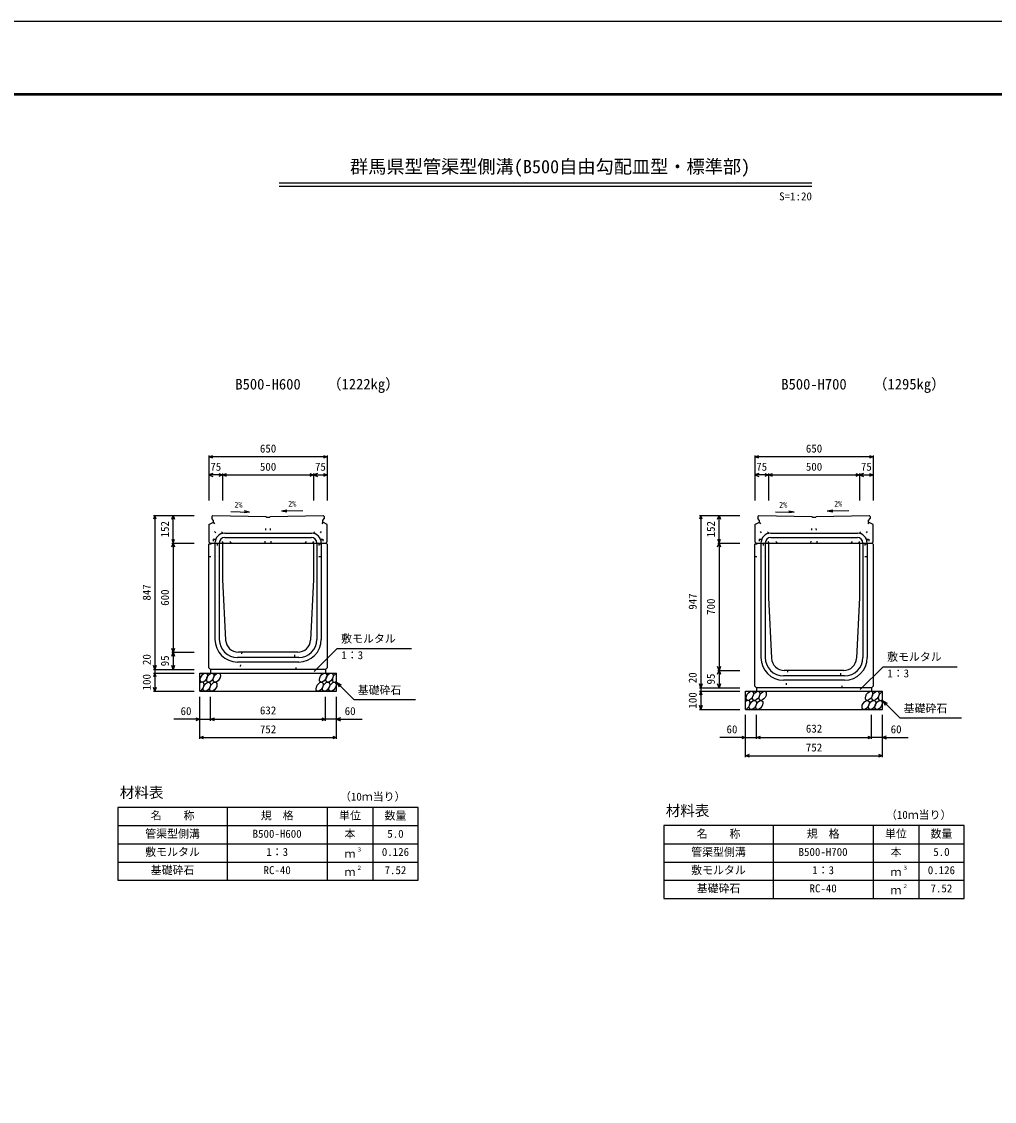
# Model space of a CAD drawing. Units: millimetres, scale not verified. Extents: x -12600 to 12600, y -5940 to 5940.
# Drawn here: x 1346 to 6691, y 6 to 5940 of the extents above; entities that cross this region are included whole.
import ezdxf
from ezdxf.enums import TextEntityAlignment as Align

# ---------------------------------------------------------------- set-up
doc = ezdxf.new("R2010")
doc.units = ezdxf.units.MM
doc.header["$LTSCALE"] = 40
doc.linetypes.add('DOTTED', pattern=[1.75, 0.25, -1.5])
for name, color, linetype, lineweight in [('0-0_DIM', 7, 'Continuous', 25), ('0-1_Defpoints', 5, 'Continuous', 25), ('0-2_HATCH', 6, 'Continuous', 25), ('0-3_HYO', 3, 'Continuous', 25), ('0-4_HYO2', 4, 'Continuous', 25), ('0-5_OUTLINE', 3, 'Continuous', 25), ('0-6_OUTLINE2', 4, 'DOTTED', 25), ('0-7_TXT', 7, 'Continuous', 25), ('0-8_WAKU', 3, 'Continuous', 25)]:
    doc.layers.add(name, color=color, linetype=linetype, lineweight=lineweight)
doc.styles.add('ＭＳ ゴシック', font='')
doc.styles.get('ＭＳ ゴシック').set_extended_font_data('MS Gothic')

msp = doc.modelspace()

# ---------------------------------------------------------------- linework, layer by layer
at = {"layer": '0-0_DIM'}
for p, q in [((2375, 3555.96), (2375, 3308.46)), ((3025, 3548.46), (2375, 3548.46)), ((3025, 3555.96), (3025, 3308.46)), ((5375, 3555.96), (5375, 3308.46)), ((6025, 3548.46), (5375, 3548.46)), ((6025, 3555.96), (6025, 3308.46)), ((2450, 3448.46), (2375, 3448.46)), ((2450, 3455.96), (2450, 3308.46)), ((2450, 3448.46), (2950, 3448.46)), ((2950, 3455.96), (2950, 3308.46)), ((2950, 3448.46), (3025, 3448.46)), ((5450, 3448.46), (5375, 3448.46)), ((5450, 3455.96), (5450, 3308.46)), ((5450, 3448.46), (5950, 3448.46)), ((5950, 3455.96), (5950, 3308.46)), ((5950, 3448.46), (6025, 3448.46)), ((2070.5, 3226.46), (2293, 3226.46)), ((2078, 3226.46), (2078, 2379.46)), ((2178, 3074.46), (2178, 3226.46)), ((5070.5, 3226.46), (5293, 3226.46)), ((5078, 3226.46), (5078, 2279.46)), ((5178, 3074.46), (5178, 3226.46)), ((2170.5, 3074.46), (2293, 3074.46)), ((2178, 3074.46), (2178, 2474.46)), ((5170.5, 3074.46), (5293, 3074.46)), ((5178, 3074.46), (5178, 2374.46)), ((2953.11, 2368.65), (3079.34, 2494.89)), ((3079.34, 2494.89), (3487.24, 2494.89)), ((2170.5, 2474.46), (2293, 2474.46)), ((2178, 2474.46), (2178, 2379.46)), ((2070.5, 2379.46), (2293, 2379.46)), ((2078, 2379.46), (2078, 2359.46)), ((5170.5, 2374.46), (5293, 2374.46)), ((5178, 2374.46), (5178, 2279.46)), ((5953.11, 2268.65), (6079.34, 2394.89)), ((6079.34, 2394.89), (6487.24, 2394.89)), ((2070.5, 2359.46), (2293, 2359.46)), ((2078, 2359.46), (2078, 2259.46)), ((2070.5, 2259.46), (2293, 2259.46)), ((3076, 2309.46), (3171.76, 2213.71)), ((3076, 2309.46), (3101.98, 2294.46)), ((3076, 2309.46), (3091, 2283.48)), ((5070.5, 2279.46), (5293, 2279.46)), ((5070.5, 2259.46), (5293, 2259.46)), ((5078, 2279.46), (5078, 2259.46)), ((5078, 2259.46), (5078, 2159.46)), ((2324, 1998.1), (2324, 2229.46)), ((2384, 2098.1), (2384, 2229.46)), ((3016, 2098.1), (3016, 2229.46)), ((3076, 1998.1), (3076, 2229.46)), ((3171.76, 2213.71), (3509.31, 2213.71)), ((6076, 2209.46), (6171.76, 2113.71)), ((6076, 2209.46), (6101.98, 2194.46)), ((6076, 2209.46), (6091, 2183.48)), ((5070.5, 2159.46), (5293, 2159.46)), ((2324, 2105.6), (2182.21, 2105.6)), ((2324, 2105.6), (2384, 2105.6)), ((2384, 2105.6), (3016, 2105.6)), ((3076, 2105.6), (3016, 2105.6)), ((3076, 2105.6), (3217.79, 2105.6)), ((5324, 1898.1), (5324, 2129.46)), ((5384, 1998.1), (5384, 2129.46)), ((6016, 1998.1), (6016, 2129.46)), ((6076, 1898.1), (6076, 2129.46)), ((6171.76, 2113.71), (6509.31, 2113.71)), ((2324, 2005.6), (3076, 2005.6)), ((5324, 2005.6), (5182.21, 2005.6)), ((5324, 2005.6), (5384, 2005.6)), ((5384, 2005.6), (6016, 2005.6)), ((6076, 2005.6), (6016, 2005.6)), ((6076, 2005.6), (6217.79, 2005.6)), ((5324, 1905.6), (6076, 1905.6))]:
    msp.add_line(p, q, dxfattribs=at)
for points in [[(2396.14, 3540.77), (2375, 3548.46), (2396.14, 3556.16)], [(3003.86, 3556.16), (3025, 3548.46), (3003.86, 3540.77)], [(5396.14, 3540.77), (5375, 3548.46), (5396.14, 3556.16)], [(6003.86, 3556.16), (6025, 3548.46), (6003.86, 3540.77)], [(2396.14, 3456.16), (2375, 3448.46), (2396.14, 3440.77)], [(2428.86, 3456.16), (2450, 3448.46), (2428.86, 3440.77)], [(2471.14, 3440.77), (2450, 3448.46), (2471.14, 3456.16)], [(2928.86, 3456.16), (2950, 3448.46), (2928.86, 3440.77)], [(2971.14, 3456.16), (2950, 3448.46), (2971.14, 3440.77)], [(3003.86, 3456.16), (3025, 3448.46), (3003.86, 3440.77)], [(5396.14, 3456.16), (5375, 3448.46), (5396.14, 3440.77)], [(5428.86, 3456.16), (5450, 3448.46), (5428.86, 3440.77)], [(5471.14, 3440.77), (5450, 3448.46), (5471.14, 3456.16)], [(5928.86, 3456.16), (5950, 3448.46), (5928.86, 3440.77)], [(5971.14, 3456.16), (5950, 3448.46), (5971.14, 3440.77)], [(6003.86, 3456.16), (6025, 3448.46), (6003.86, 3440.77)], [(2085.7, 3205.32), (2078, 3226.46), (2070.3, 3205.32)], [(2170.3, 3205.32), (2178, 3226.46), (2185.7, 3205.32)], [(5085.7, 3205.32), (5078, 3226.46), (5070.3, 3205.32)], [(5170.3, 3205.32), (5178, 3226.46), (5185.7, 3205.32)], [(2170.3, 3095.61), (2178, 3074.46), (2185.7, 3095.61)], [(5170.3, 3095.61), (5178, 3074.46), (5185.7, 3095.61)], [(2170.3, 3053.32), (2178, 3074.46), (2185.7, 3053.32)], [(5170.3, 3053.32), (5178, 3074.46), (5185.7, 3053.32)], [(2185.7, 2495.61), (2178, 2474.46), (2170.3, 2495.61)], [(2170.3, 2453.32), (2178, 2474.46), (2185.7, 2453.32)], [(2085.7, 2400.61), (2078, 2379.46), (2070.3, 2400.61)], [(2185.7, 2400.61), (2178, 2379.46), (2170.3, 2400.61)], [(5185.7, 2395.61), (5178, 2374.46), (5170.3, 2395.61)], [(5170.3, 2353.32), (5178, 2374.46), (5185.7, 2353.32)], [(2085.7, 2338.32), (2078, 2359.46), (2070.3, 2338.32)], [(2085.7, 2280.61), (2078, 2259.46), (2070.3, 2280.61)], [(5085.7, 2300.61), (5078, 2279.46), (5070.3, 2300.61)], [(5085.7, 2238.32), (5078, 2259.46), (5070.3, 2238.32)], [(5185.7, 2300.61), (5178, 2279.46), (5170.3, 2300.61)], [(5085.7, 2180.61), (5078, 2159.46), (5070.3, 2180.61)], [(2302.86, 2113.29), (2324, 2105.6), (2302.86, 2097.9)], [(2405.14, 2097.9), (2384, 2105.6), (2405.14, 2113.29)], [(2994.86, 2113.29), (3016, 2105.6), (2994.86, 2097.9)], [(3097.14, 2113.29), (3076, 2105.6), (3097.14, 2097.9)], [(2345.14, 1997.9), (2324, 2005.6), (2345.14, 2013.29)], [(3054.86, 2013.29), (3076, 2005.6), (3054.86, 1997.9)], [(5302.86, 2013.29), (5324, 2005.6), (5302.86, 1997.9)], [(5405.14, 1997.9), (5384, 2005.6), (5405.14, 2013.29)], [(5994.86, 2013.29), (6016, 2005.6), (5994.86, 1997.9)], [(6097.14, 2013.29), (6076, 2005.6), (6097.14, 1997.9)], [(5345.14, 1897.9), (5324, 1905.6), (5345.14, 1913.29)], [(6054.86, 1913.29), (6076, 1905.6), (6054.86, 1897.9)]]:
    msp.add_lwpolyline(points, dxfattribs=at)
at = {"layer": '0-1_Defpoints'}
msp.add_lwpolyline([(-4200, -5940), (12600, -5940), (12600, 5940), (-4200, 5940)], close=True, dxfattribs=at)
at = {"layer": '0-2_HATCH'}
for centre in [(2346.89, 2334.46), (2382.37, 2334.46), (2417.84, 2334.46), (3002.05, 2334.46), (3037.52, 2334.46), (2363.77, 2284.46), (2399.25, 2284.46), (2983.45, 2284.46), (3018.93, 2284.46), (3054.41, 2284.46), (5346.89, 2234.46), (5382.37, 2234.46), (5417.84, 2234.46), (6002.05, 2234.46), (6037.52, 2234.46), (5363.77, 2184.46), (5399.25, 2184.46), (5983.45, 2184.46), (6018.93, 2184.46), (6054.41, 2184.46)]:
    msp.add_ellipse(centre, major_axis=(14.54, 23.54), ratio=0.5792, dxfattribs=at)
for centre, start_param, end_param in [((3073, 2334.46), 0.6666252, 4.1103269), ((2328.3, 2284.46), 3.7419964, 7.318141), ((6073, 2234.46), 0.6666252, 4.1103269), ((5328.3, 2184.46), 3.7419964, 7.318141)]:
    msp.add_ellipse(centre, major_axis=(14.54, 23.54), ratio=0.5792, start_param=start_param, end_param=end_param, dxfattribs=at)
at = {"layer": '0-3_HYO'}
for p, q in [((2475, 1621.36), (2475, 1221.36)), ((3025, 1621.36), (3025, 1221.36)), ((3275, 1621.36), (3275, 1221.36)), ((1875, 1521.36), (3525, 1521.36)), ((5475, 1521.36), (5475, 1121.36)), ((6025, 1521.36), (6025, 1121.36)), ((6275, 1521.36), (6275, 1121.36)), ((4875, 1421.36), (6525, 1421.36))]:
    msp.add_line(p, q, dxfattribs=at)
for points in [[(1875, 1221.36), (3525, 1221.36), (3525, 1621.36), (1875, 1621.36)], [(4875, 1121.36), (6525, 1121.36), (6525, 1521.36), (4875, 1521.36)]]:
    msp.add_lwpolyline(points, close=True, dxfattribs=at)
at = {"layer": '0-4_HYO2'}
for p, q in [((1875, 1421.36), (3525, 1421.36)), ((1875, 1321.36), (3525, 1321.36)), ((4875, 1321.36), (6525, 1321.36)), ((4875, 1221.36), (6525, 1221.36))]:
    msp.add_line(p, q, dxfattribs=at)
at = {"layer": '0-5_OUTLINE'}
for p, q in [((2396.68, 3225.53), (2391, 3219.96)), ((2391, 3219.96), (2391, 3208.96)), ((2400, 3198.96), (2391, 3208.96)), ((2396.68, 3225.53), (2688, 3219.7)), ((2688, 3219.7), (2691, 3216.46)), ((2691, 3216.46), (2709, 3216.46)), ((2709, 3216.46), (2712, 3219.72)), ((3000, 3198.96), (3009, 3208.96)), ((3009, 3219.96), (3009, 3208.96)), ((5396.68, 3225.53), (5391, 3219.96)), ((5391, 3219.96), (5391, 3208.96)), ((5400, 3198.96), (5391, 3208.96)), ((5396.68, 3225.53), (5688, 3219.7)), ((5688, 3219.7), (5691, 3216.46)), ((5691, 3216.46), (5709, 3216.46)), ((5709, 3216.46), (5712, 3219.72)), ((6000, 3198.96), (6009, 3208.96)), ((6009, 3219.96), (6009, 3208.96)), ((2375, 3175.96), (2400, 3188.96)), ((2375, 3175.96), (2375, 3080.46)), ((2400, 3188.96), (2400, 3198.96)), ((3000, 3188.96), (3000, 3198.96)), ((3025, 3175.96), (3000, 3188.96)), ((3025, 3080.46), (3025, 3175.96)), ((5375, 3175.96), (5400, 3188.96)), ((5375, 3175.96), (5375, 3080.46)), ((5400, 3188.96), (5400, 3198.96)), ((6000, 3188.96), (6000, 3198.96)), ((6025, 3175.96), (6000, 3188.96)), ((6025, 3080.46), (6025, 3175.96)), ((2375, 3080.46), (2381, 3074.46)), ((2375, 3068.46), (2381, 3074.46)), ((2375, 2388.46), (2375, 3068.46)), ((2381, 3074.46), (3019, 3074.46)), ((2450, 3074.46), (2450, 2874.46)), ((2950, 3074.46), (2950, 2874.46)), ((3019, 3074.46), (3025, 3080.46)), ((3019, 3074.46), (3025, 3068.46)), ((3025, 3068.46), (3025, 2388.46)), ((5375, 3080.46), (5381, 3074.46)), ((5375, 3068.46), (5381, 3074.46)), ((5375, 2288.46), (5375, 3068.46)), ((5381, 3074.46), (6019, 3074.46)), ((5450, 3074.46), (5450, 2774.46)), ((5950, 3074.46), (5950, 2774.46)), ((6019, 3074.46), (6025, 3080.46)), ((6019, 3074.46), (6025, 3068.46)), ((6025, 3068.46), (6025, 2288.46)), ((2450, 2874.46), (2466.67, 2540.97)), ((2950, 2874.46), (2933.33, 2540.97)), ((5450, 2774.46), (5466.67, 2440.97)), ((5950, 2774.46), (5933.33, 2440.97)), ((2863.41, 2474.46), (2536.59, 2474.46)), ((2375, 2388.46), (2384, 2379.46)), ((3016, 2379.46), (2384, 2379.46)), ((2384, 2379.46), (2384, 2359.46)), ((3016, 2379.46), (3025, 2388.46)), ((3016, 2379.46), (3016, 2359.46)), ((5863.41, 2374.46), (5536.59, 2374.46)), ((2324, 2359.46), (3076, 2359.46)), ((2324, 2259.46), (2324, 2359.46)), ((3076, 2259.46), (3076, 2359.46)), ((2324, 2259.46), (3076, 2259.46)), ((5324, 2259.46), (6076, 2259.46)), ((5324, 2159.46), (5324, 2259.46)), ((5375, 2288.46), (5384, 2279.46)), ((6016, 2279.46), (5384, 2279.46)), ((5384, 2279.46), (5384, 2259.46)), ((6016, 2279.46), (6025, 2288.46)), ((6016, 2279.46), (6016, 2259.46)), ((6076, 2159.46), (6076, 2259.46)), ((5324, 2159.46), (6076, 2159.46))]:
    msp.add_line(p, q, dxfattribs=at)
for points in [[(2712, 3219.72), (3003, 3225.84), (3009, 3219.96)], [(5712, 3219.72), (6003, 3225.84), (6009, 3219.96)]]:
    msp.add_lwpolyline(points, dxfattribs=at)
for centre, start, end in [((2536.59, 2544.46), 182.86241, 270), ((2863.41, 2544.46), 270, 356.75146), ((5536.59, 2444.46), 182.86241, 270), ((5863.41, 2444.46), 270, 356.75146)]:
    msp.add_arc(centre, 70, start, end, dxfattribs=at)
at = {"layer": '0-6_OUTLINE2'}
for p, q in [((2683, 3074.46), (2691, 3216.46)), ((2717, 3074.46), (2709, 3216.46)), ((5683, 3074.46), (5691, 3216.46)), ((5717, 3074.46), (5709, 3216.46)), ((2454.23, 3074.46), (2376.63, 3176.81)), ((2398.51, 3188.19), (2496.88, 3074.46)), ((3001.49, 3188.19), (2903.12, 3074.46)), ((2945.77, 3074.46), (3023.37, 3176.81)), ((5454.23, 3074.46), (5376.63, 3176.81)), ((5398.51, 3188.19), (5496.88, 3074.46)), ((6001.49, 3188.19), (5903.12, 3074.46)), ((5945.77, 3074.46), (6023.37, 3176.81)), ((2399, 3094.96), (2411, 3094.96)), ((2399, 3094.96), (2399, 3069.96)), ((2411, 3094.96), (2411, 3069.96)), ((2989.5, 3094.96), (3001.5, 3094.96)), ((2989.5, 3094.96), (2989.5, 3069.96)), ((3001.5, 3094.96), (3001.5, 3069.96)), ((5399, 3094.96), (5411, 3094.96)), ((5399, 3094.96), (5399, 3069.96)), ((5411, 3094.96), (5411, 3069.96)), ((5989.5, 3094.96), (6001.5, 3094.96)), ((5989.5, 3094.96), (5989.5, 3069.96)), ((6001.5, 3094.96), (6001.5, 3069.96)), ((2376.5, 3069.96), (2420, 3069.96)), ((2420, 3069.96), (2420, 2999.46)), ((2979.45, 3069.96), (3023.5, 3069.96)), ((2979.45, 3069.96), (2979.45, 2999.46)), ((5376.5, 3069.96), (5420, 3069.96)), ((5420, 3069.96), (5420, 2999.46)), ((5979.45, 3069.96), (6023.5, 3069.96)), ((5979.45, 3069.96), (5979.45, 2999.46)), ((2375, 2999.46), (2420, 2999.46)), ((2979.45, 2999.46), (3024.45, 2999.46)), ((5375, 2999.46), (5420, 2999.46)), ((5979.45, 2999.46), (6024.45, 2999.46)), ((2555, 2474.46), (2545, 2379.46)), ((2855, 2379.46), (2845, 2474.46)), ((5555, 2374.46), (5545, 2279.46)), ((5855, 2279.46), (5845, 2374.46))]:
    msp.add_line(p, q, dxfattribs=at)
at = {"layer": '0-6_OUTLINE2', "linetype": 'Continuous'}
for p, q in [((2462, 3128.46), (2938, 3128.46)), ((2462, 3104.46), (2938, 3104.46)), ((5462, 3128.46), (5938, 3128.46)), ((5462, 3104.46), (5938, 3104.46)), ((2408, 3074.46), (2408, 2544.46)), ((2432, 3074.46), (2432, 2544.46)), ((2968, 3074.46), (2968, 2544.46)), ((2992, 3074.46), (2992, 2544.46)), ((5408, 3074.46), (5408, 2444.46)), ((5432, 3074.46), (5432, 2444.46)), ((5968, 3074.46), (5968, 2444.46)), ((5992, 3074.46), (5992, 2444.46)), ((2868, 2444.46), (2532, 2444.46)), ((2868, 2420.46), (2532, 2420.46)), ((5868, 2344.46), (5532, 2344.46)), ((5868, 2320.46), (5532, 2320.46))]:
    msp.add_line(p, q, dxfattribs=at)
for centre, radius, start, end in [((2462, 3074.46), 54, 90, 180), ((2462, 3074.46), 30, 90, 180), ((2938, 3074.46), 54, 0, 90), ((2938, 3074.46), 30, 0, 90), ((5462, 3074.46), 54, 90, 180), ((5462, 3074.46), 30, 90, 180), ((5938, 3074.46), 54, 0, 90), ((5938, 3074.46), 30, 0, 90), ((2532, 2544.46), 124, 180, 270), ((2532, 2544.46), 100, 180, 270), ((2868, 2544.46), 100, 270, 0), ((2868, 2544.46), 124, 270, 0), ((5532, 2444.46), 124, 180, 270), ((5532, 2444.46), 100, 180, 270), ((5868, 2444.46), 100, 270, 0), ((5868, 2444.46), 124, 270, 0)]:
    msp.add_arc(centre, radius, start, end, dxfattribs=at)
at = {"layer": '0-7_TXT'}
for p, q in [((2761.64, 5054.39), (5688.36, 5054.39)), ((2761.64, 5035.19), (5688.36, 5035.19)), ((2597.73, 3244.74), (2568.3, 3250.54)), ((2772.94, 3251), (2802.36, 3256.83)), ((2772.94, 3251), (2890.83, 3253.48)), ((2772.94, 3251), (2802.58, 3246.42)), ((5591.46, 3244.19), (5562.03, 3249.99)), ((5772.94, 3251), (5802.36, 3256.83)), ((5772.94, 3251), (5890.83, 3253.48)), ((5772.94, 3251), (5802.58, 3246.42))]:
    msp.add_line(p, q, dxfattribs=at)
for points in [[(2494.91, 3246.8), (2597.73, 3244.74), (2568.09, 3240.12)], [(5488.64, 3246.24), (5591.46, 3244.19), (5561.82, 3239.57)]]:
    msp.add_lwpolyline(points, dxfattribs=at)
at = {"layer": '0-8_WAKU', "lineweight": 50}
msp.add_lwpolyline([(-3800, -5540), (12200, -5540), (12200, 5540), (-3800, 5540)], close=True, dxfattribs=at)

# ---------------------------------------------------------------- texts
at = {"layer": '0-0_DIM', "style": 'ＭＳ ゴシック'}
for s, p in [('650', (2655, 3558.46)), ('650', (5655, 3558.46)), ('75', (2382.5, 3458.46)), ('500', (2655, 3458.46)), ('75', (2957.5, 3458.46)), ('75', (5382.5, 3458.46)), ('500', (5655, 3458.46)), ('75', (5957.5, 3458.46)), ('敷モルタル', (3101.38, 2513.62)), ('1：3', (3102.38, 2422.93)), ('敷モルタル', (6101.38, 2413.62)), ('1：3', (6102.38, 2322.93)), ('基礎砕石', (3192.32, 2230.88)), ('60', (2219, 2115.6)), ('632', (2655, 2119.46)), ('60', (3121, 2115.6)), ('基礎砕石', (6192.32, 2130.88)), ('752', (2655, 2015.6)), ('60', (5219, 2015.6)), ('632', (5655, 2019.46)), ('60', (6121, 2015.6)), ('752', (5655, 1915.6))]:
    msp.add_text(s, height=43.99, dxfattribs=at).set_placement(p, align=Align.BOTTOM_LEFT)
for s, p in [('152', (2168, 3105.46)), ('152', (5168, 3105.46)), ('847', (2068, 2757.96)), ('600', (2168, 2729.46)), ('947', (5068, 2707.96)), ('700', (5168, 2679.46)), ('20', (2068, 2403.78)), ('95', (2168, 2396.96)), ('100', (2068, 2264.46)), ('20', (5068, 2303.78)), ('95', (5168, 2296.96)), ('100', (5068, 2164.46))]:
    msp.add_text(s, height=43.99, rotation=90, dxfattribs=at).set_placement(p, align=Align.BOTTOM_LEFT)
at = {"layer": '0-7_TXT', "style": 'ＭＳ ゴシック'}
for s, height, p in [('群馬県型管渠型側溝(B500自由勾配皿型・標準部)', 73.31, (3150, 5084.39)), ('S', 43.99, (5508.36, 4944.39)), ('=', 43.99, (5538.36, 4944.39)), ('1', 43.99, (5568.36, 4944.39)), (':', 43.99, (5598.36, 4944.39)), ('2', 43.99, (5628.36, 4944.39)), ('0', 43.99, (5658.36, 4944.39)), ('B500-H600', 58.65, (2520, 3900.44)), ('（1222kg）', 58.65, (3023.7, 3900.84)), ('B500-H700', 58.65, (5520, 3900.44)), ('（1295kg）', 58.65, (6023.7, 3900.84)), ('2%', 32.99, (2514.41, 3258.27)), ('2%', 32.99, (2810.37, 3263.9)), ('2%', 32.99, (5508.14, 3257.72)), ('2%', 32.99, (5810.37, 3263.9)), ('材料表', 58.65, (1885, 1656.36)), ('（10ｍ当り）', 43.99, (3095, 1645.36)), ('名\u3000\u3000称', 43.99, (2055, 1541.36)), ('規\u3000格', 43.99, (2660, 1541.36)), ('単位', 43.99, (3090, 1541.36)), ('数量', 43.99, (3340, 1541.36)), ('材料表', 58.65, (4885, 1556.36)), ('（10ｍ当り）', 43.99, (6095, 1545.36)), ('管渠型側溝', 43.99, (2025, 1441.36)), ('B500-H600', 43.99, (2615, 1441.36)), ('本', 43.99, (3120, 1441.36)), ('5.0', 43.99, (3355, 1441.36)), ('名\u3000\u3000称', 43.99, (5055, 1441.36)), ('規\u3000格', 43.99, (5660, 1441.36)), ('単位', 43.99, (6090, 1441.36)), ('数量', 43.99, (6340, 1441.36)), ('敷モルタル', 43.99, (2025, 1341.36)), ('1：3', 43.99, (2690, 1341.36)), ('ｍ', 43.99, (3120, 1331.36)), ('３', 21.99, (3185.54, 1371.73)), ('0.126', 43.99, (3325, 1341.36)), ('管渠型側溝', 43.99, (5025, 1341.36)), ('B500-H700', 43.99, (5615, 1341.36)), ('本', 43.99, (6120, 1341.36)), ('5.0', 43.99, (6355, 1341.36)), ('基礎砕石', 43.99, (2055, 1241.36)), ('RC-40', 43.99, (2675, 1241.36)), ('ｍ', 43.99, (3120, 1231.36)), ('２', 21.99, (3185.54, 1271.73)), ('7.52', 43.99, (3340, 1241.36)), ('敷モルタル', 43.99, (5025, 1241.36)), ('1：3', 43.99, (5690, 1241.36)), ('ｍ', 43.99, (6120, 1231.36)), ('３', 21.99, (6185.54, 1271.73)), ('0.126', 43.99, (6325, 1241.36)), ('基礎砕石', 43.99, (5055, 1141.36)), ('RC-40', 43.99, (5675, 1141.36)), ('２', 21.99, (6185.54, 1171.73)), ('7.52', 43.99, (6340, 1141.36)), ('ｍ', 43.99, (6120, 1131.36))]:
    msp.add_text(s, height=height, dxfattribs=at).set_placement(p, align=Align.BOTTOM_LEFT)

doc.saveas('drawing.dxf')
